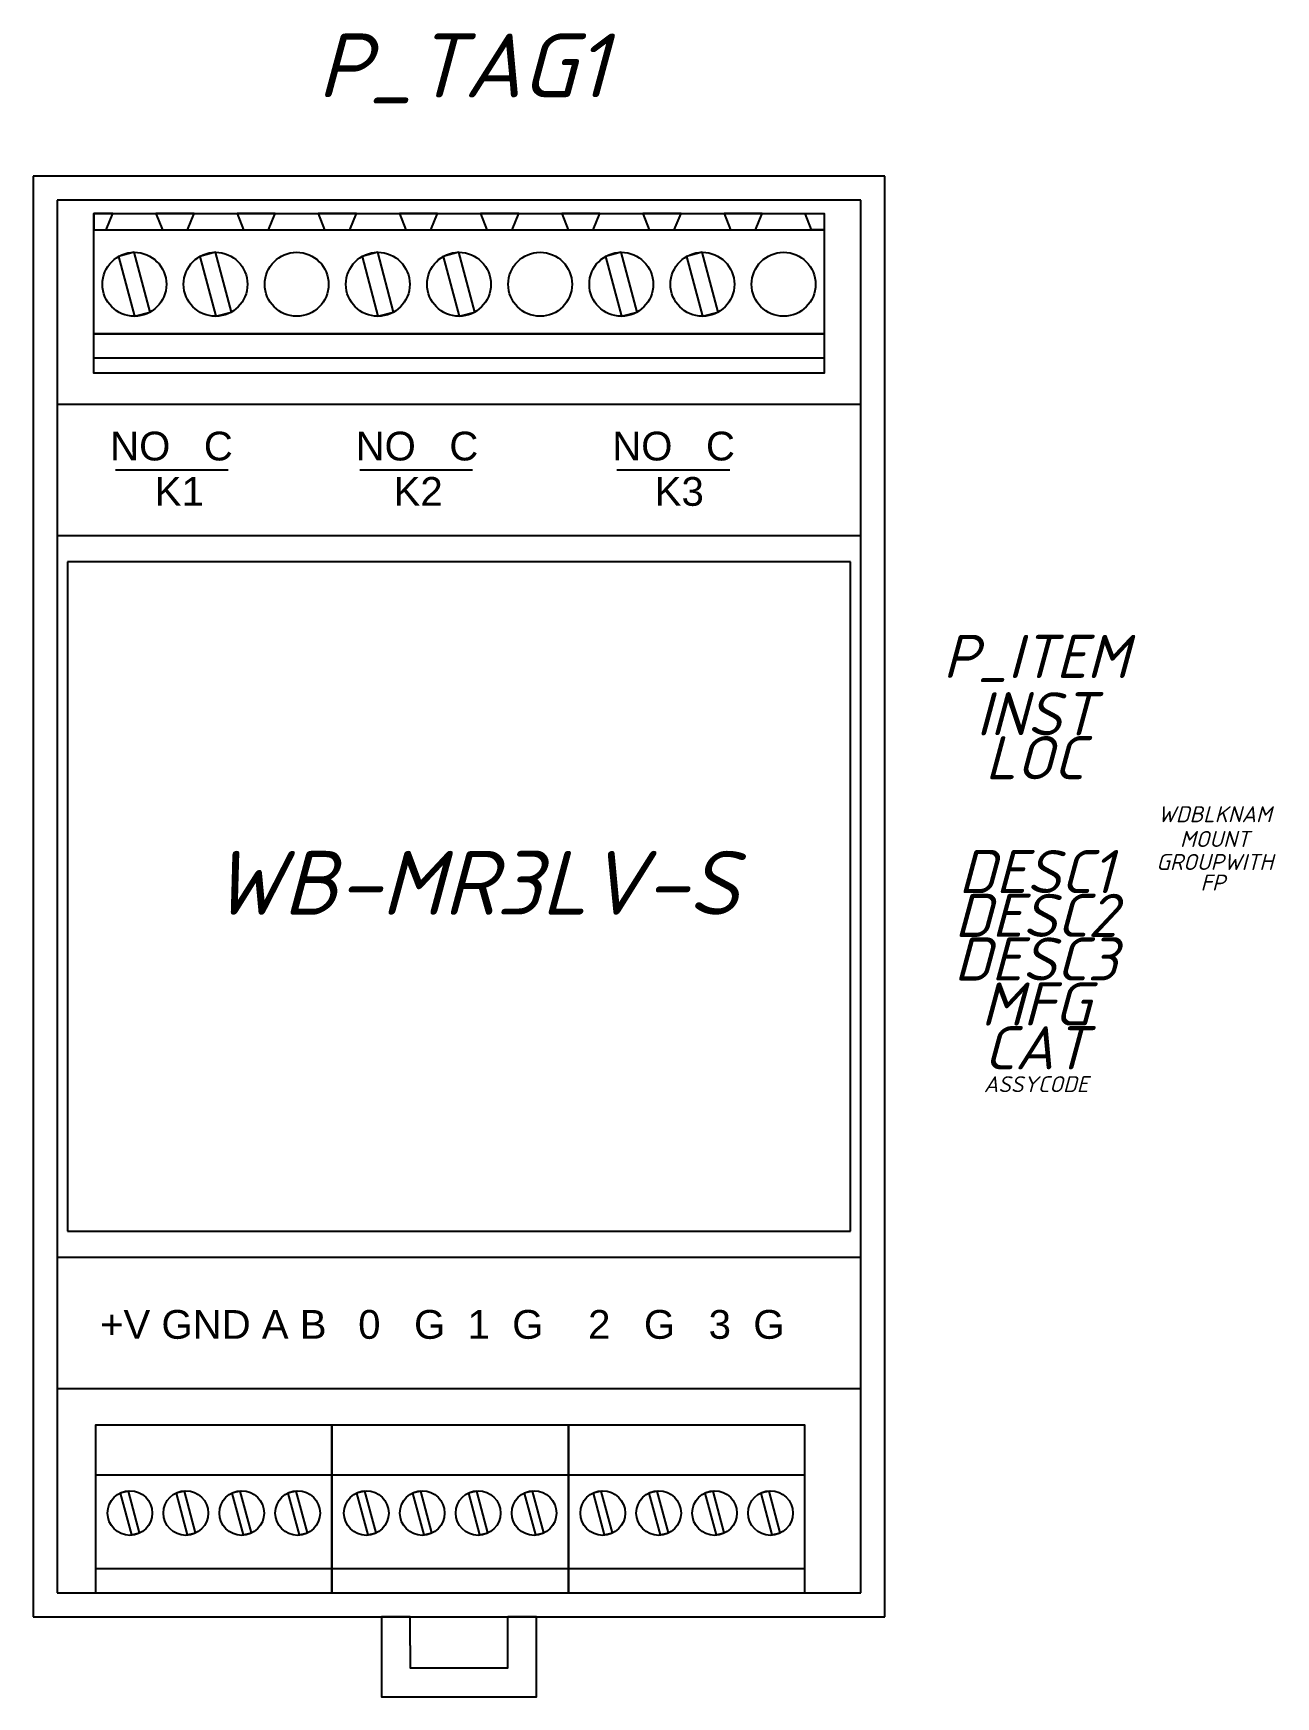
# Model space of a CAD drawing. Header units: millimetres. Extents: x 0 to 78, y -28 to 77.
import ezdxf
from ezdxf.enums import TextEntityAlignment as Align

# ---------------------------------------------------------------- set-up
doc = ezdxf.new("R2010")
doc.units = ezdxf.units.MM
doc.header["$LTSCALE"] = 6
doc.layers.add('Винты', color=8, linetype='Continuous')
doc.layers.add('Клеммники', color=125, linetype='Continuous')
doc.styles.add('WD_IEC', font='isocpeui.ttf', dxfattribs={"height": 2.5})
doc.styles.add('Подписи к клеммникам', font='arial.ttf', dxfattribs={"height": 1.8})

# ---------------------------------------------------------------- blocks, each defined once
blk = doc.blocks.new('*U0')
at = {"layer": 'Винты'}
blk.add_lwpolyline([(0.09, -1.37), (0.61, -1.24), (-0.09, 1.37), (-0.61, 1.24)], close=True, dxfattribs=at)
blk.add_circle((0, 0), 1.4, dxfattribs=at)
blk = doc.blocks.new('*U1')
at = {"layer": 'Клеммники', "color": 0, "linetype": 'ByBlock', "lineweight": -2, "transparency": 16777216}
for p in [(0, 0), (3.5, 0), (7, 0), (10.5, 0)]:
    blk.add_blockref('*U0', p, dxfattribs=at)
blk = doc.blocks.new('*U2')
at = {"layer": 'Клеммники'}
blk.add_lwpolyline([(-0.79, -0.52), (0.78, -0.52), (1.2, 0.52), (-1.19, 0.52)], close=True, dxfattribs=at)

msp = doc.modelspace()

# ---------------------------------------------------------------- linework, layer by layer
for p, q in [((53.3, 67.67), (0, 67.67)), ((0, 67.67), (0, -22.53)), ((53.3, -22.53), (53.3, 67.67)), ((51.8, 66.17), (1.5, 66.17)), ((1.5, 66.17), (1.5, -21.03)), ((51.8, -21.03), (51.8, 66.17)), ((6.57, 64.3), (41.64, 64.3)), ((51.8, 53.38), (1.5, 53.38)), ((53.3, -8.24), (53.3, 53.38)), ((5.15, 49.28), (12.21, 49.28)), ((20.44, 49.28), (27.5, 49.28)), ((36.54, 49.28), (43.6, 49.28)), ((51.8, 45.14), (1.5, 45.14)), ((51.15, 43.52), (2.15, 43.52)), ((2.15, 43.52), (2.15, 1.62)), ((51.15, 1.62), (51.15, 43.52)), ((2.15, 1.62), (51.15, 1.62)), ((1.5, 0), (51.8, 0)), ((53.3, 0), (53.3, 0)), ((1.5, -8.24), (51.8, -8.24)), ((3.9, -10.53), (3.9, -10.53)), ((18.7, -10.53), (18.7, -10.53)), ((33.5, -10.53), (33.5, -10.53)), ((1.5, -21.03), (51.8, -21.03)), ((0, -22.53), (53.3, -22.53)), ((23.6, -24.33), (23.6, -22.53)), ((29.7, -24.33), (29.7, -22.53))]:
    msp.add_line(p, q)
for points in [[(3.79, 65.34), (49.51, 65.34), (49.51, 55.34), (3.79, 55.34)], [(3.79, 64.3), (4.57, 64.3), (4.99, 65.34), (3.79, 65.34)], [(49.51, 64.3), (48.72, 64.3), (48.32, 65.34), (49.51, 65.34)], [(3.79, 64.3), (49.51, 64.3), (49.51, 57.8), (3.79, 57.8)], [(6.34, 58.9), (7.32, 59.16), (6.32, 62.9), (5.34, 62.64)], [(11.42, 58.9), (12.4, 59.16), (11.4, 62.9), (10.42, 62.64)], [(21.58, 58.9), (22.56, 59.16), (21.56, 62.9), (20.58, 62.64)], [(26.66, 58.9), (27.64, 59.16), (26.64, 62.9), (25.66, 62.64)], [(36.82, 58.9), (37.8, 59.16), (36.8, 62.9), (35.82, 62.64)], [(41.9, 58.9), (42.88, 59.16), (41.88, 62.9), (40.9, 62.64)], [(3.79, 57.8), (49.51, 57.8), (49.51, 56.27), (3.79, 56.27)], [(3.9, -21.03), (18.7, -21.03), (18.7, -10.53), (3.9, -10.53)], [(3.9, -13.63), (18.7, -13.63), (18.7, -10.53), (3.9, -10.53)], [(18.7, -21.03), (33.5, -21.03), (33.5, -10.53), (18.7, -10.53)], [(18.7, -13.63), (33.5, -13.63), (33.5, -10.53), (18.7, -10.53)], [(33.5, -21.03), (48.3, -21.03), (48.3, -10.53), (33.5, -10.53)], [(33.5, -13.63), (48.3, -13.63), (48.3, -10.53), (33.5, -10.53)], [(3.9, -21.03), (18.7, -21.03), (18.7, -19.53), (3.9, -19.53)], [(18.7, -21.03), (33.5, -21.03), (33.5, -19.53), (18.7, -19.53)], [(33.5, -21.03), (48.3, -21.03), (48.3, -19.53), (33.5, -19.53)]]:
    msp.add_lwpolyline(points, close=True)
for points in [[(0, 45.14), (0, 45.14), (0, 0)], [(23.6, -22.53), (21.8, -22.53), (21.8, -27.53), (31.5, -27.53), (31.5, -22.53), (29.7, -22.53)], [(23.6, -24.33), (23.6, -25.73), (29.7, -25.73), (29.7, -24.33)]]:
    msp.add_lwpolyline(points)
for centre in [(6.33, 60.9), (11.41, 60.9), (16.49, 60.9), (21.57, 60.9), (26.65, 60.9), (31.73, 60.9), (36.81, 60.9), (41.89, 60.9), (46.97, 60.9)]:
    msp.add_circle(centre, 2)

# ---------------------------------------------------------------- block references
at = {"color": 0, "linetype": 'ByBlock', "lineweight": -2, "transparency": 16777216}
for p in [(8.87, 64.82), (13.95, 64.82), (19.03, 64.82), (24.11, 64.82), (29.19, 64.82), (34.27, 64.82), (39.35, 64.82), (44.43, 64.82)]:
    msp.add_blockref('*U2', p, dxfattribs=at)
for p in [(6.05, -16.03), (20.85, -16.03), (35.65, -16.03)]:
    msp.add_blockref('*U1', p)

# ---------------------------------------------------------------- texts
at = {"style": 'Подписи к клеммникам'}
for s, p in [('NO   C           NO   C            NO   C  ', (4.81, 49.87)), ('    K1                 K2                   K3', (4.81, 47.03)), ('+V GND A B', (4.18, -5.12)), ('0   G  1  G    2   G   3  G', (20.34, -5.12))]:
    msp.add_text(s, height=1.8, dxfattribs=at).set_placement(p)
at = {"insert": (11.17, 25.43), "char_height": 4, "attachment_point": 1, "style": 'WD_IEC'}
msp.add_mtext_dynamic_manual_height_columns('WB-MR3LV-S', width=44.8009, gutter_width=12.5, heights=[0], dxfattribs=at)
at = {"style": 'WD_IEC'}
for tag, height, p in [('P_TAG1', 4, (26.87, 72.6)), ('DESC1', 2.7, (62.76, 22.78)), ('DESC2', 2.7, (62.76, 20.04)), ('DESC3', 2.7, (62.76, 17.31))]:
    msp.add_attdef(tag, text='', height=height, dxfattribs=at).set_placement(p, align=Align.CENTER)
for tag, text, height, flags, p in [('P_ITEM', '', 2.7, 1, (62.76, 36.25)), ('INST', '', 2.7, 1, (62.76, 32.66)), ('LOC', '', 2.7, 1, (62.69, 29.91)), ('WDBLKNAM', 'AM', 1, 1, (73.96, 27.22)), ('MOUNT', '', 1, 1, (73.96, 25.67)), ('GROUPWITH', '', 1, 1, (73.96, 24.23)), ('FP', '', 1, 1, (73.84, 22.94)), ('MFG', '', 2.7, 1, (62.76, 14.49)), ('CAT', '', 2.7, 1, (62.76, 11.75)), ('ASSYCODE', '', 1, 9, (62.77, 10.32))]:
    msp.add_attdef(tag, text=text, height=height, dxfattribs=dict(at, flags=flags)).set_placement(p, align=Align.CENTER)

doc.saveas('drawing.dxf')
